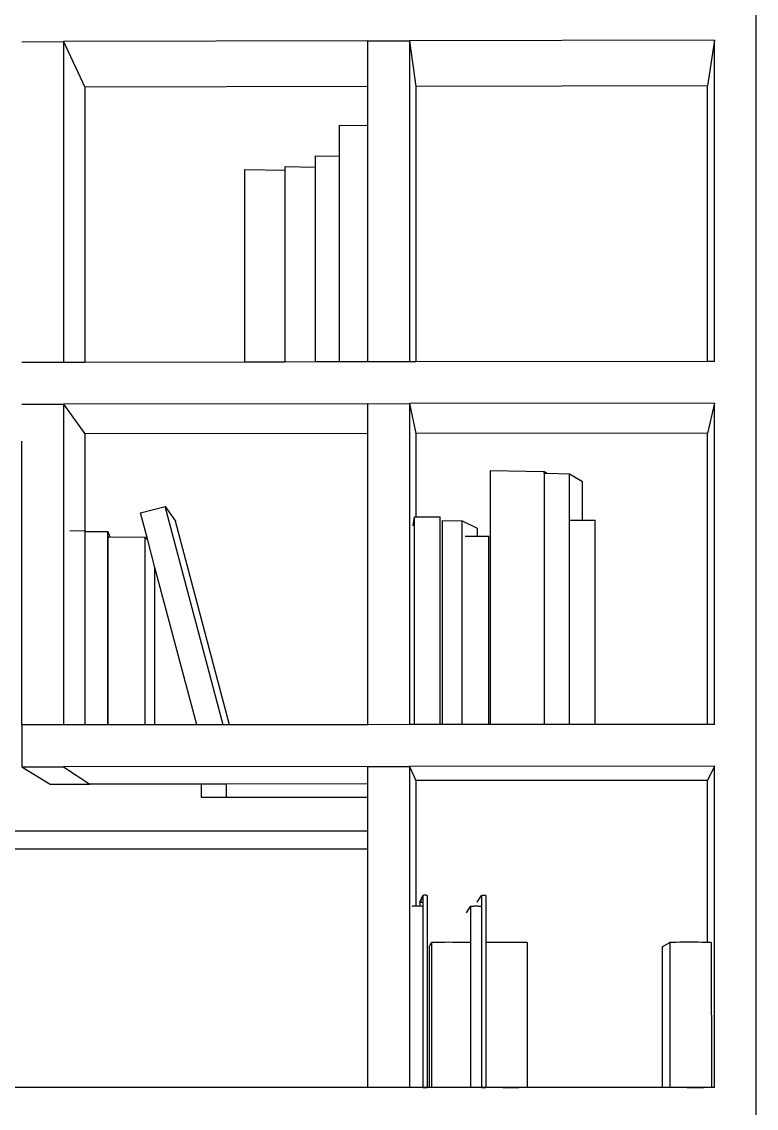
# Model space of a CAD drawing. Extents: x -7815 to 13236, y -6690 to 6575.
# Drawn here: x -1461 to 731, y -47 to 3196 of the extents above; entities that cross this region are included whole.
import ezdxf

# ---------------------------------------------------------------- set-up
doc = ezdxf.new("R2010")
doc.units = 0
doc.layers.get('0').update_dxf_attribs({"linetype": 'CONTINUOUS'})

msp = doc.modelspace()

# ---------------------------------------------------------------- linework, layer by layer
for p, q in [((731.5, -5529.9), (731.5, 5434.6)), ((-1461, 3136.7), (-1336.5, 3137)), ((-428, 3139.1), (-1336.5, 3137)), ((-1336.5, 3137), (-1336.5, 2179.4)), ((-1336.5, 3137), (-1273, 3001.1)), ((-428, 3139.1), (-303.3, 3139.4)), ((-428, 3003), (-428, 3139.1)), ((606.6, 3141.5), (-303.3, 3139.4)), ((-303.3, 3139.4), (-303.3, 2181.1)), ((-303.3, 3139.4), (-284.5, 3003.4)), ((606.6, 3141.5), (585.9, 3005.3)), ((606.6, 2182.5), (606.6, 3141.5)), ((-428, 3003), (-1273, 3001.1)), ((-1273, 3001.1), (-1273, 2179.5)), ((-428, 2886.2), (-428, 3003)), ((585.9, 3005.3), (-284.5, 3003.4)), ((-284.5, 3003.4), (-284.5, 2181.1)), ((585.9, 2182.5), (585.9, 3005.3)), ((-512.7, 2887.9), (-428, 2886.2)), ((-512.7, 2795), (-512.7, 2887.9)), ((-428, 2180.9), (-428, 2886.2)), ((-583.8, 2796.4), (-512.7, 2795)), ((-583.8, 2762.3), (-583.8, 2796.4)), ((-512.7, 2180.7), (-512.7, 2795)), ((-674.5, 2764), (-583.8, 2762.3)), ((-674.5, 2753.2), (-674.5, 2764)), ((-583.8, 2180.6), (-583.8, 2762.3)), ((-794.8, 2755.5), (-674.5, 2753.2)), ((-794.8, 2180.3), (-794.8, 2755.5)), ((-674.5, 2180.5), (-674.5, 2753.2)), ((-1336.5, 2179.4), (-1461, 2179.2)), ((-1273, 2179.5), (-1336.5, 2179.4)), ((-794.8, 2180.3), (-1273, 2179.5)), ((-674.5, 2180.5), (-794.8, 2180.3)), ((-583.8, 2180.6), (-674.5, 2180.5)), ((-512.7, 2180.7), (-583.8, 2180.6)), ((-428, 2180.9), (-512.7, 2180.7)), ((-303.3, 2181.1), (-428, 2180.9)), ((-284.5, 2181.1), (-303.3, 2181.1)), ((585.9, 2182.5), (-284.5, 2181.1)), ((606.6, 2182.5), (585.9, 2182.5)), ((-1461, 2054.5), (-1336.5, 2054.7)), ((-428, 2056.1), (-1336.5, 2054.7)), ((-1336.5, 2054.7), (-1336.5, 1097.1)), ((-1336.5, 2054.7), (-1273, 1965.7)), ((-428, 2056.1), (-303.3, 2056.3)), ((-428, 1967), (-428, 2056.1)), ((606.6, 2057.7), (-303.3, 2056.3)), ((-303.3, 2056.3), (-303.3, 1097.9)), ((-303.3, 2056.3), (-284.5, 1967.2)), ((606.6, 2057.7), (585.9, 1968.4)), ((606.6, 1098.7), (606.6, 2057.7)), ((-428, 1967), (-1273, 1965.7)), ((-1273, 1965.7), (-1273, 1676.7)), ((-428, 1097.8), (-428, 1967)), ((585.9, 1968.4), (-284.5, 1967.2)), ((-284.5, 1967.2), (-284.5, 1718.4)), ((585.9, 1098.7), (585.9, 1968.4)), ((-1461, 1097), (-1461, 1944.4)), ((-62.1, 1856.7), (98.3, 1853.5)), ((-62.1, 1098.1), (-62.1, 1856.7)), ((98.3, 1853.5), (107.4, 1848.4)), ((98.3, 1848.5), (98.3, 1853.5)), ((98.3, 1848.5), (107.4, 1848.4)), ((98.3, 1848.5), (98.3, 1098.3)), ((107.4, 1848.4), (173.6, 1847)), ((173.6, 1847), (213.3, 1824)), ((173.6, 1708.6), (173.6, 1847)), ((213.3, 1708.3), (213.3, 1824)), ((-1106.8, 1730.3), (-1033.2, 1749.2)), ((-1085, 1648.4), (-1106.8, 1730.3)), ((-1033.2, 1749.2), (-1002.4, 1705)), ((-859.4, 1097.5), (-1033.2, 1749.2)), ((-840.4, 1097.5), (-1002.4, 1705)), ((-293, 1691), (-288.5, 1718.4)), ((-288.5, 1718.4), (-284.5, 1718.4)), ((-288.5, 1674.2), (-288.5, 1718.4)), ((-284.5, 1718.4), (-211.6, 1718)), ((-211.6, 1098), (-211.6, 1718)), ((-205.1, 1707.8), (-146.6, 1706.7)), ((-205.1, 1098), (-205.1, 1707.8)), ((-146.6, 1706.7), (-101.7, 1684.8)), ((-146.6, 1098.1), (-146.6, 1706.7)), ((173.6, 1708.6), (213.3, 1708.3)), ((173.6, 1098.3), (173.6, 1708.6)), ((213.3, 1708.3), (250.3, 1708.1)), ((250.3, 1098.4), (250.3, 1708.1)), ((-1317.9, 1677.2), (-1273, 1676.7)), ((-1273, 1676.7), (-1271.8, 1676.7)), ((-1271.8, 1676.7), (-1269.9, 1674.5)), ((-1271.8, 1097.1), (-1271.8, 1676.7)), ((-1269.9, 1674.5), (-1204.1, 1674.2)), ((-1204.1, 1674.2), (-1198.3, 1658.7)), ((-1204.1, 1097.2), (-1204.1, 1674.2)), ((-1202.7, 1097.2), (-1202.7, 1658.7)), ((-1202.7, 1658.7), (-1198.3, 1658.7)), ((-1198.3, 1658.7), (-1092.1, 1657.6)), ((-1092.1, 1657.6), (-1085, 1648.4)), ((-1092.1, 1097.3), (-1092.1, 1657.6)), ((-288.6, 1673.5), (-288.5, 1674.2)), ((-288.6, 1666.7), (-288.5, 1667.4)), ((-288.5, 1667.4), (-288.5, 1674.2)), ((-288.5, 1097.9), (-288.5, 1667.4)), ((-137.9, 1661), (-101.7, 1660.8)), ((-101.7, 1684.8), (-101.7, 1660.8)), ((-101.7, 1660.8), (-67, 1660.7)), ((-67, 1098.1), (-67, 1660.7)), ((-1063.3, 1567.1), (-1085, 1648.4)), ((-1063.3, 1097.3), (-1063.3, 1567.1)), ((-938, 1097.4), (-1063.3, 1567.1)), ((-1336.5, 1097.1), (-1461, 1097)), ((-1461, 1097), (-1461, 972.3)), ((-1317.9, 1097.1), (-1336.5, 1097.1)), ((-1271.8, 1097.1), (-1317.9, 1097.1)), ((-1269.9, 1097.1), (-1271.8, 1097.1)), ((-1204.1, 1097.2), (-1269.9, 1097.1)), ((-1202.7, 1097.2), (-1204.1, 1097.2)), ((-1092.1, 1097.3), (-1202.7, 1097.2)), ((-1063.3, 1097.3), (-1092.1, 1097.3)), ((-938, 1097.4), (-1063.3, 1097.3)), ((-859.4, 1097.5), (-938, 1097.4)), ((-840.4, 1097.5), (-859.4, 1097.5)), ((-428, 1097.8), (-840.4, 1097.5)), ((-303.3, 1097.9), (-428, 1097.8)), ((-293, 1097.9), (-303.3, 1097.9)), ((-288.5, 1097.9), (-293, 1097.9)), ((-211.6, 1098), (-288.5, 1097.9)), ((-205.1, 1098), (-211.6, 1098)), ((-146.6, 1098.1), (-205.1, 1098)), ((-137.9, 1098.1), (-146.6, 1098.1)), ((-67, 1098.1), (-137.9, 1098.1)), ((-62.1, 1098.1), (-67, 1098.1)), ((98.3, 1098.3), (-62.1, 1098.1)), ((173.6, 1098.3), (98.3, 1098.3)), ((250.3, 1098.4), (173.6, 1098.3)), ((585.9, 1098.7), (250.3, 1098.4)), ((606.6, 1098.7), (585.9, 1098.7)), ((-428, 973.1), (-303.3, 973.1)), ((606.6, 973.8), (-303.3, 973.1)), ((-303.3, 973.1), (-303.3, 14.8)), ((-303.3, 973.1), (-284.5, 931)), ((606.6, 973.8), (585.9, 931.6)), ((606.6, 14.8), (606.6, 973.8)), ((-1461, 972.3), (-1336.5, 972.4)), ((-1461, 972.3), (-1375.8, 920.2)), ((-428, 973.1), (-1336.5, 972.4)), ((-1336.5, 972.4), (-1257.9, 920.3)), ((-428, 920.9), (-428, 973.1)), ((-1375.8, 920.2), (-1257.9, 920.3)), ((-925.4, 920.6), (-1257.9, 920.3)), ((-925.4, 920.6), (-925.4, 881.1)), ((-851.1, 920.6), (-925.4, 920.6)), ((-428, 920.9), (-851.1, 920.6)), ((-851.1, 920.6), (-851.1, 881.2)), ((-428, 881.5), (-428, 920.9)), ((585.9, 931.6), (-284.5, 931)), ((-284.5, 931), (-284.5, 555.8)), ((585.9, 447.7), (585.9, 931.6)), ((-925.4, 881.1), (-851.1, 881.2)), ((-851.1, 881.2), (-428, 881.5)), ((-428, 781.3), (-428, 881.5)), ((-2234.4, 780.2), (-428, 781.3)), ((-428, 726.2), (-428, 781.3)), ((-428, 726.2), (-2234.4, 725.3)), ((-428, 14.8), (-428, 726.2)), ((-272.4, 568), (-264.1, 587.8)), ((-271.9, 568.3), (-264.1, 586.9)), ((-271.9, 566.4), (-264.1, 585)), ((-263, 588), (-264.1, 587.8)), ((-264.1, 587.8), (-264.1, 586.9)), ((-264.1, 586.9), (-264.1, 585)), ((-264.1, 585), (-264.1, 566.8)), ((-261.9, 588.2), (-263, 588)), ((-260.8, 588.3), (-261.9, 588.2)), ((-259.6, 588.4), (-260.8, 588.3)), ((-258.4, 588.5), (-259.6, 588.4)), ((-257.2, 588.5), (-258.4, 588.5)), ((-256.1, 588.5), (-257.2, 588.5)), ((-254.9, 588.4), (-256.1, 588.5)), ((-253.8, 588.3), (-254.9, 588.4)), ((-252.8, 588.2), (-253.8, 588.3)), ((-251.8, 588), (-252.8, 588.2)), ((-250.9, 587.8), (-251.8, 588)), ((-250.9, 587.8), (-250.8, 14.8)), ((-101.8, 568), (-88.9, 587.5)), ((-87.8, 587.7), (-88.9, 587.5)), ((-88.9, 587.5), (-88.7, 14.8)), ((-86.7, 587.9), (-87.8, 587.7)), ((-85.5, 588), (-86.7, 587.9)), ((-84.3, 588.1), (-85.5, 588)), ((-83.1, 588.1), (-84.3, 588.1)), ((-81.9, 588.2), (-83.1, 588.1)), ((-80.8, 588.1), (-81.9, 588.2)), ((-79.6, 588.1), (-80.8, 588.1)), ((-78.6, 588), (-79.6, 588.1)), ((-77.6, 587.9), (-78.6, 588)), ((-76.6, 587.7), (-77.6, 587.9)), ((-75.8, 587.5), (-76.6, 587.7)), ((-75.8, 587.5), (-75.7, 447.5)), ((-294.4, 555.5), (-296.1, 555.3)), ((-291.7, 555.6), (-294.4, 555.5)), ((-288.9, 555.7), (-291.7, 555.6)), ((-285.9, 555.8), (-288.9, 555.7)), ((-284.5, 555.8), (-285.9, 555.8)), ((-282.9, 555.9), (-284.5, 555.8)), ((-279.9, 555.9), (-282.9, 555.9)), ((-276.9, 555.9), (-279.9, 555.9)), ((-273.9, 555.8), (-276.9, 555.9)), ((-272.4, 555.7), (-273.9, 555.8)), ((-271.9, 568.3), (-272.4, 568)), ((-272.4, 568), (-272.4, 566.2)), ((-271.4, 566.4), (-272.4, 566.2)), ((-271.9, 566.4), (-272.4, 566.2)), ((-272.4, 566.2), (-272.4, 555.7)), ((-271.1, 555.7), (-272.4, 555.7)), ((-271.9, 568.3), (-271.9, 566.4)), ((-270.3, 566.6), (-271.4, 566.4)), ((-268.3, 555.6), (-271.1, 555.7)), ((-269.2, 566.7), (-270.3, 566.6)), ((-268, 566.8), (-269.2, 566.7)), ((-265.7, 555.4), (-268.3, 555.6)), ((-266.8, 566.9), (-268, 566.8)), ((-265.6, 566.9), (-266.8, 566.9)), ((-264.1, 555.3), (-265.7, 555.4)), ((-264.5, 566.9), (-265.6, 566.9)), ((-264.1, 566.8), (-264.5, 566.9)), ((-264.1, 566.8), (-264.1, 555.3)), ((-264.1, 555.3), (-263.9, 14.8)), ((-264.1, 555.3), (-264.1, 555.3)), ((-133.8, 536.4), (-121.9, 555)), ((-119.3, 555.1), (-121.9, 555)), ((-121.9, 555), (-121.7, 14.8)), ((-116.5, 555.3), (-119.3, 555.1)), ((-113.6, 555.4), (-116.5, 555.3)), ((-110.6, 555.5), (-113.6, 555.4)), ((-107.6, 555.5), (-110.6, 555.5)), ((-104.6, 555.6), (-107.6, 555.5)), ((-101.8, 555.5), (-104.6, 555.6)), ((-101.6, 555.5), (-101.8, 555.5)), ((-98.7, 555.5), (-101.6, 555.5)), ((-95.8, 555.4), (-98.7, 555.5)), ((-93.1, 555.2), (-95.8, 555.4)), ((-90.5, 555.1), (-93.1, 555.2)), ((-89, 555), (-90.5, 555.1)), ((-245.2, 434.8), (-238, 447.6)), ((-245.2, 434.8), (-245.1, 14.8)), ((-228.7, 447.7), (-238, 447.6)), ((-238, 447.6), (-237.8, 14.8)), ((-218.8, 447.8), (-228.7, 447.7)), ((-208.4, 447.9), (-218.8, 447.8)), ((-197.6, 447.9), (-208.4, 447.9)), ((-186.6, 448), (-197.6, 447.9)), ((-175.5, 447.9), (-186.6, 448)), ((-164.4, 447.9), (-175.5, 447.9)), ((-153.5, 447.9), (-164.4, 447.9)), ((-142.8, 447.8), (-153.5, 447.9)), ((-133.8, 447.7), (-142.8, 447.8)), ((-132.5, 447.7), (-133.8, 447.7)), ((-122.8, 447.6), (-132.5, 447.7)), ((-122, 447.6), (-122.8, 447.6)), ((-67.6, 447.6), (-75.7, 447.5)), ((-75.7, 447.5), (-75.6, 14.8)), ((-57.7, 447.7), (-67.6, 447.6)), ((-47.3, 447.8), (-57.7, 447.7)), ((-36.5, 447.9), (-47.3, 447.8)), ((-25.5, 447.9), (-36.5, 447.9)), ((-14.4, 447.9), (-25.5, 447.9)), ((-3.3, 447.8), (-14.4, 447.9)), ((7.6, 447.8), (-3.3, 447.8)), ((18.2, 447.7), (7.6, 447.8)), ((28.5, 447.6), (18.2, 447.7)), ((38.2, 447.5), (28.5, 447.6)), ((47.3, 447.4), (38.2, 447.5)), ((47.3, 447.4), (47.5, 14.8)), ((450.5, 434.9), (473.2, 447.7)), ((450.5, 434.9), (450.9, 14.8)), ((482.6, 447.8), (473.2, 447.7)), ((473.2, 447.7), (473.6, 14.8)), ((492.6, 447.9), (482.6, 447.8)), ((503.1, 448), (492.6, 447.9)), ((513.9, 448), (503.1, 448)), ((524.9, 448.1), (513.9, 448)), ((536, 448.1), (524.9, 448.1)), ((547.1, 448), (536, 448.1)), ((557.9, 448), (547.1, 448)), ((568.5, 447.9), (557.9, 448)), ((578.6, 447.8), (568.5, 447.9)), ((585.9, 447.7), (578.6, 447.8)), ((588.3, 447.7), (585.9, 447.7)), ((597.2, 447.5), (588.3, 447.7)), ((597.2, 447.5), (597.6, 14.8)), ((-428, 14.8), (-2234.4, 14.8)), ((-303.3, 14.8), (-428, 14.8)), ((-296.3, 14.8), (-303.3, 14.8)), ((-295, 14.8), (-296.3, 14.8)), ((-294.3, 14.8), (-295, 14.8)), ((-265.1, 14.8), (-295, 14.8)), ((-291.6, 14.8), (-294.3, 14.8)), ((-288.7, 14.9), (-291.6, 14.8)), ((-285.8, 14.9), (-288.7, 14.9)), ((-282.8, 14.9), (-285.8, 14.9)), ((-279.8, 14.9), (-282.8, 14.9)), ((-276.8, 14.9), (-279.8, 14.9)), ((-273.8, 14.9), (-276.8, 14.9)), ((-270.9, 14.9), (-273.8, 14.9)), ((-268.2, 14.8), (-270.9, 14.9)), ((-265.6, 14.8), (-268.2, 14.8)), ((-265.1, 14.8), (-265.6, 14.8)), ((-264, 14.8), (-265.1, 14.8)), ((-263.9, 14.8), (-264, 14.8)), ((-264, 14.8), (-264, 14.8)), ((-263.6, 14.8), (-264, 14.8)), ((-263.6, 14.8), (-263.9, 14.8)), ((-263.9, 14.8), (-263.6, 14.8)), ((-263.6, 14.8), (-263.6, 14.8)), ((-263.6, 14.8), (-263.6, 14.8)), ((-263.6, 14.8), (-263.1, 14.8)), ((-263.1, 14.8), (-263.6, 14.8)), ((-263.1, 14.8), (-263.6, 14.8)), ((-262.9, 14.9), (-263.1, 14.8)), ((-263.1, 14.8), (-263.1, 14.8)), ((-263.1, 14.8), (-263.1, 14.8)), ((-263.1, 14.8), (-259.4, 14.8)), ((-259.4, 14.8), (-263.1, 14.8)), ((-261.8, 14.9), (-262.9, 14.9)), ((-260.6, 14.9), (-261.8, 14.9)), ((-259.4, 14.9), (-260.6, 14.9)), ((-258.3, 15), (-259.4, 14.9)), ((-259.4, 14.9), (-259.4, 14.8)), ((-259.4, 14.9), (-259.4, 14.9)), ((-259.4, 14.8), (-259.4, 14.8)), ((-259.4, 14.8), (-254.9, 14.8)), ((-255, 14.8), (-259.4, 14.8)), ((-257.1, 15), (-258.3, 15)), ((-255.9, 15), (-257.1, 15)), ((-254.8, 14.9), (-255.9, 15)), ((-255, 14.8), (-254.9, 14.8)), ((-251.2, 14.8), (-255, 14.8)), ((-254.9, 14.8), (-254.7, 14.9)), ((-254.9, 14.8), (-251.2, 14.8)), ((-254.7, 14.9), (-254.8, 14.9)), ((-253.7, 14.9), (-254.7, 14.9)), ((-252.6, 14.9), (-253.7, 14.9)), ((-251.7, 14.9), (-252.6, 14.9)), ((-251.2, 14.8), (-251.7, 14.9)), ((-250.8, 14.8), (-251.2, 14.8)), ((-251.2, 14.8), (-251.2, 14.8)), ((-251.2, 14.8), (-251.2, 14.8)), ((-251.2, 14.8), (-250.8, 14.8)), ((-250.8, 14.8), (-251.2, 14.8)), ((-250.8, 14.8), (-250.8, 14.8)), ((-245.1, 14.8), (-250.8, 14.8)), ((-237.8, 14.8), (-245.1, 14.8)), ((-121.8, 14.8), (-237.8, 14.8)), ((-121.7, 14.8), (-121.8, 14.8)), ((-119.1, 14.8), (-121.7, 14.8)), ((-116.3, 14.8), (-119.1, 14.8)), ((-90.5, 14.8), (-119.1, 14.8)), ((-113.4, 14.9), (-116.3, 14.8)), ((-110.4, 14.9), (-113.4, 14.9)), ((-107.4, 14.9), (-110.4, 14.9)), ((-104.4, 14.9), (-107.4, 14.9)), ((-101.4, 14.9), (-104.4, 14.9)), ((-98.5, 14.9), (-101.4, 14.9)), ((-95.6, 14.9), (-98.5, 14.9)), ((-92.9, 14.8), (-95.6, 14.9)), ((-90.5, 14.8), (-92.9, 14.8)), ((-88.8, 14.8), (-90.5, 14.8)), ((-88.7, 14.8), (-88.8, 14.8)), ((-88.7, 14.8), (-88.7, 14.8)), ((-88.4, 14.8), (-88.7, 14.8)), ((-88.7, 14.8), (-88.4, 14.8)), ((-88, 14.8), (-88.4, 14.8)), ((-88.4, 14.8), (-88, 14.8)), ((-88.4, 14.8), (-88.4, 14.8)), ((-87.6, 14.8), (-88, 14.8)), ((-88, 14.8), (-87.5, 14.8)), ((-88, 14.8), (-88, 14.8)), ((-87.5, 14.9), (-87.6, 14.8)), ((-86.5, 14.9), (-87.5, 14.9)), ((-87.5, 14.9), (-87.5, 14.8)), ((-87.5, 14.8), (-82.5, 14.8)), ((-85.3, 14.9), (-86.5, 14.9)), ((-84.1, 14.9), (-85.3, 14.9)), ((-82.9, 14.9), (-84.1, 14.9)), ((-82, 14.9), (-82.9, 14.9)), ((-82.5, 14.8), (-82.4, 14.8)), ((-82.4, 14.8), (-76.8, 14.8)), ((-81.7, 14.9), (-82, 14.9)), ((-80.5, 14.9), (-81.7, 14.9)), ((-79.4, 14.9), (-80.5, 14.9)), ((-78.3, 14.9), (-79.4, 14.9)), ((-77.3, 14.9), (-78.3, 14.9)), ((-76.8, 14.9), (-77.3, 14.9)), ((-76.4, 14.8), (-76.8, 14.9)), ((-76.8, 14.9), (-76.8, 14.8)), ((-76.8, 14.8), (-76, 14.8)), ((-76, 14.8), (-76.4, 14.8)), ((-75.8, 14.8), (-76, 14.8)), ((-76, 14.8), (-75.8, 14.8)), ((-76, 14.8), (-76, 14.8)), ((-75.8, 14.8), (-75.6, 14.8)), ((-75.6, 14.8), (-75.8, 14.8)), ((-75.6, 14.8), (-75.6, 14.8)), ((-54, 14.8), (-75.6, 14.8)), ((23.1, 14.8), (-54, 14.8)), ((-25.3, 14.8), (-54, 14.8)), ((-25.3, 14.8), (7.8, 14.8)), ((7.8, 14.8), (23.1, 14.8)), ((47.5, 14.8), (23.1, 14.8)), ((450.9, 14.8), (47.5, 14.8)), ((473.6, 14.8), (450.9, 14.8)), ((496.6, 14.8), (473.6, 14.8)), ((573.6, 14.8), (496.6, 14.8)), ((525.3, 14.8), (496.6, 14.8)), ((525.3, 14.8), (558.3, 14.8)), ((558.3, 14.8), (573.6, 14.8)), ((597.6, 14.8), (573.6, 14.8)), ((606.6, 14.8), (597.6, 14.8))]:
    msp.add_line(p, q)

doc.saveas('drawing.dxf')
